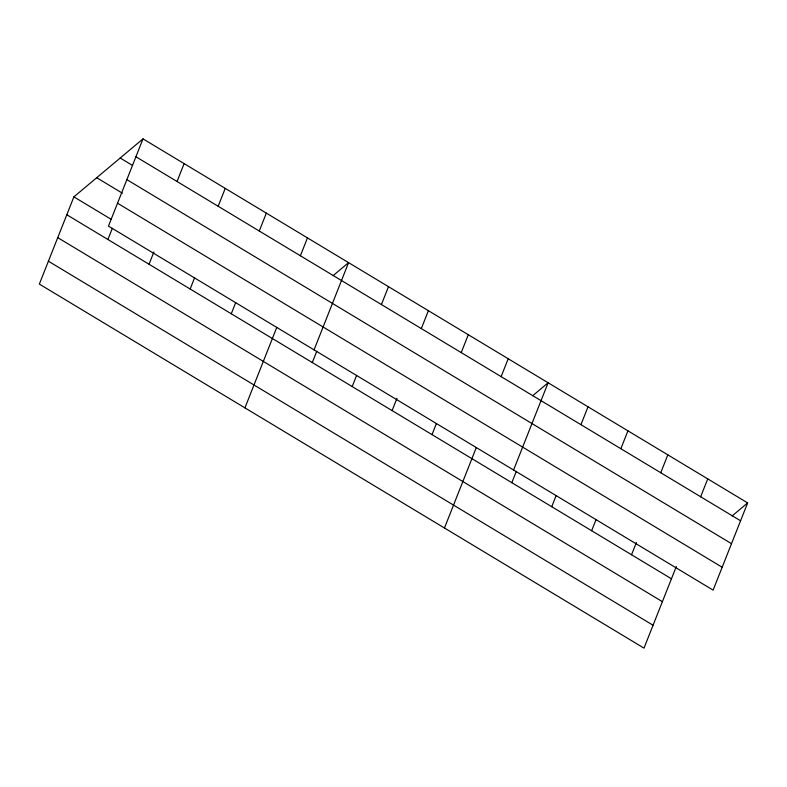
<?xml version="1.0" encoding="UTF-8"?>
<svg xmlns="http://www.w3.org/2000/svg" width="787" height="787" viewBox="0 0 787 787"><rect width="100%" height="100%" fill="white"/><g stroke="black" fill="none" stroke-linecap="round" stroke-linejoin="round"><path stroke-width="1.18" d="M143.008 138.866L108.468 226.095L713.111 590.132L747.65 502.913L143.008 138.866L73.889 196.868L39.35 284.087L643.992 648.134L676.318 566.492M107.917 239.504L112.344 228.328M177.036 181.512L184.119 163.627M149.038 264.255L153.908 251.968M218.156 206.263L225.239 188.378M190.149 289.016L194.576 277.831M259.267 231.014L266.35 213.129M231.27 313.767L235.697 302.592M300.388 255.775L307.471 237.89M244.934 407.863L276.808 327.343M314.052 349.871L348.582 262.642L333.068 275.657M312.291 362.551L316.718 351.376M381.41 304.549L388.493 286.675M352.202 386.574L356.619 375.399M421.32 328.582L428.394 310.698M392.103 410.598L396.973 398.311M461.221 352.606L468.304 334.721M432.014 434.631L436.441 423.455M501.132 376.629L508.205 358.754M444.468 527.998L476.342 447.478M513.586 469.996L548.116 382.777L532.602 395.792M511.825 482.677L516.252 471.502M580.944 424.685L588.027 406.8M551.736 506.71L556.153 495.535M620.854 448.708L627.928 430.833M591.637 530.733L596.064 519.558M660.755 472.741L667.838 454.856M631.548 554.756L636.408 542.469M700.666 496.764L707.739 478.88M732.136 515.928L747.65 502.913M135.925 156.751L740.567 520.787M120.195 158.01L132.531 165.437M126.864 179.633L731.507 543.679M96.693 177.724L122.388 193.199M117.529 203.213L722.171 567.25M73.889 196.868L110.888 219.14M66.806 214.743L671.449 578.789M57.746 237.635L662.388 601.671M48.41 261.205L653.053 625.242"/></g></svg>
